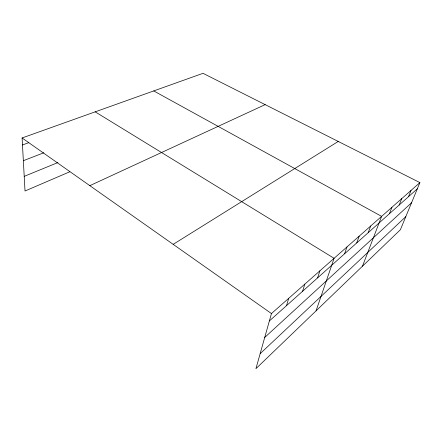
<?xml version="1.0" encoding="UTF-8"?>
<svg xmlns="http://www.w3.org/2000/svg" width="442" height="442" viewBox="0 0 442 442"><rect width="100%" height="100%" fill="white"/><g stroke="black" fill="none" stroke-linecap="round" stroke-linejoin="round"><path stroke-width="0.66" d="M419.9 182.601L271.449 313.555L255.924 368.683L400.386 229.735L419.9 182.601L203.011 73.317L22.1 137.959L25.017 190.999L69.792 171.772M286.532 305.626L288.72 298.317M302.571 291.3L304.842 284.096M317.594 277.88L319.936 270.78M316.069 310.831L334.091 258.294L95.185 111.843M344.567 253.791L347.014 246.896M356.722 242.934L359.202 236.144M368.208 232.68L370.716 225.984M362.484 266.189L381.612 216.376L153.733 90.925M389.385 213.762L391.938 207.27M399.176 205.022L401.734 198.624M408.474 196.712L411.043 190.414M260.15 353.666L405.789 216.679M264.719 337.456L411.552 202.767M269.366 320.958L417.331 188.806M173.176 244.349L338.229 141.451M89.831 185.657L265.161 104.632M24.211 176.347L57.847 162.579M23.349 160.711L43.791 152.777M22.487 144.965L28.791 142.655M22.1 137.959L271.449 313.555"/></g></svg>
